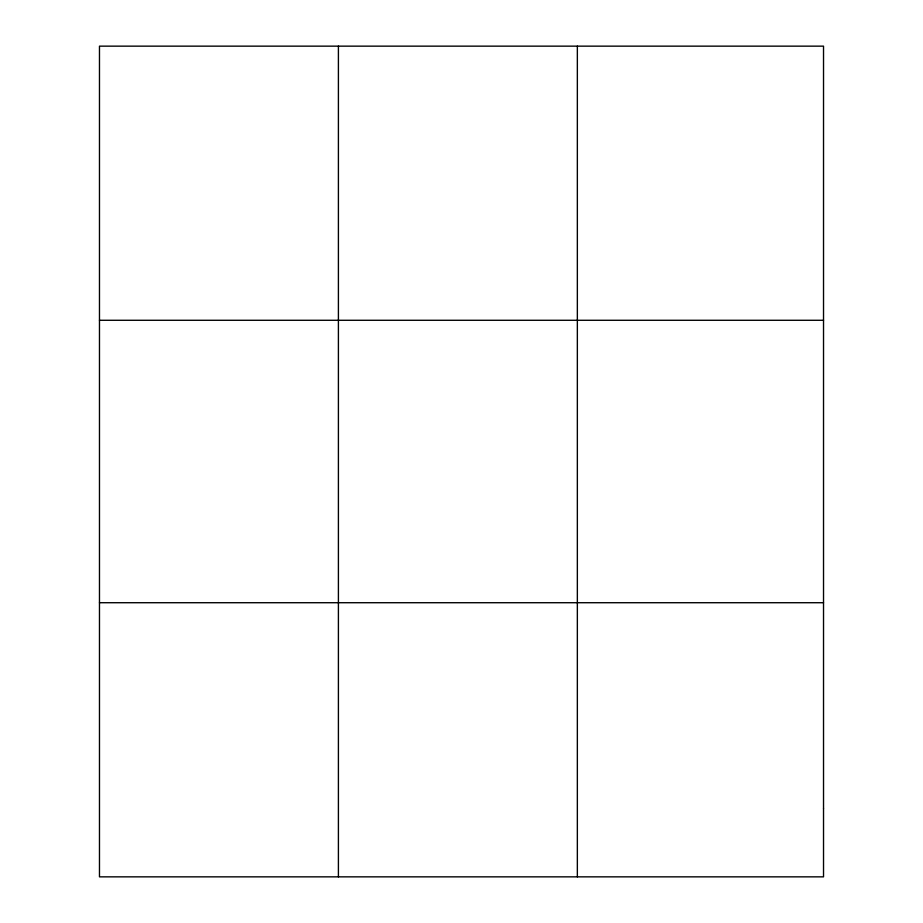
<?xml version="1.0" encoding="UTF-8"?>
<svg xmlns="http://www.w3.org/2000/svg" width="923" height="923" viewBox="0 0 923 923"><rect width="100%" height="100%" fill="white"/><g stroke="black" fill="none" stroke-linecap="round" stroke-linejoin="round"><path stroke-width="1.38" d="M338.406 46.15L338.406 876.85M577.348 46.15L577.348 876.85M99.476 320.281L823.524 320.281M99.476 602.719L823.524 602.719M823.524 808.317L823.524 876.85L99.476 876.85L99.476 46.15L823.524 46.15L823.524 808.317"/></g></svg>
